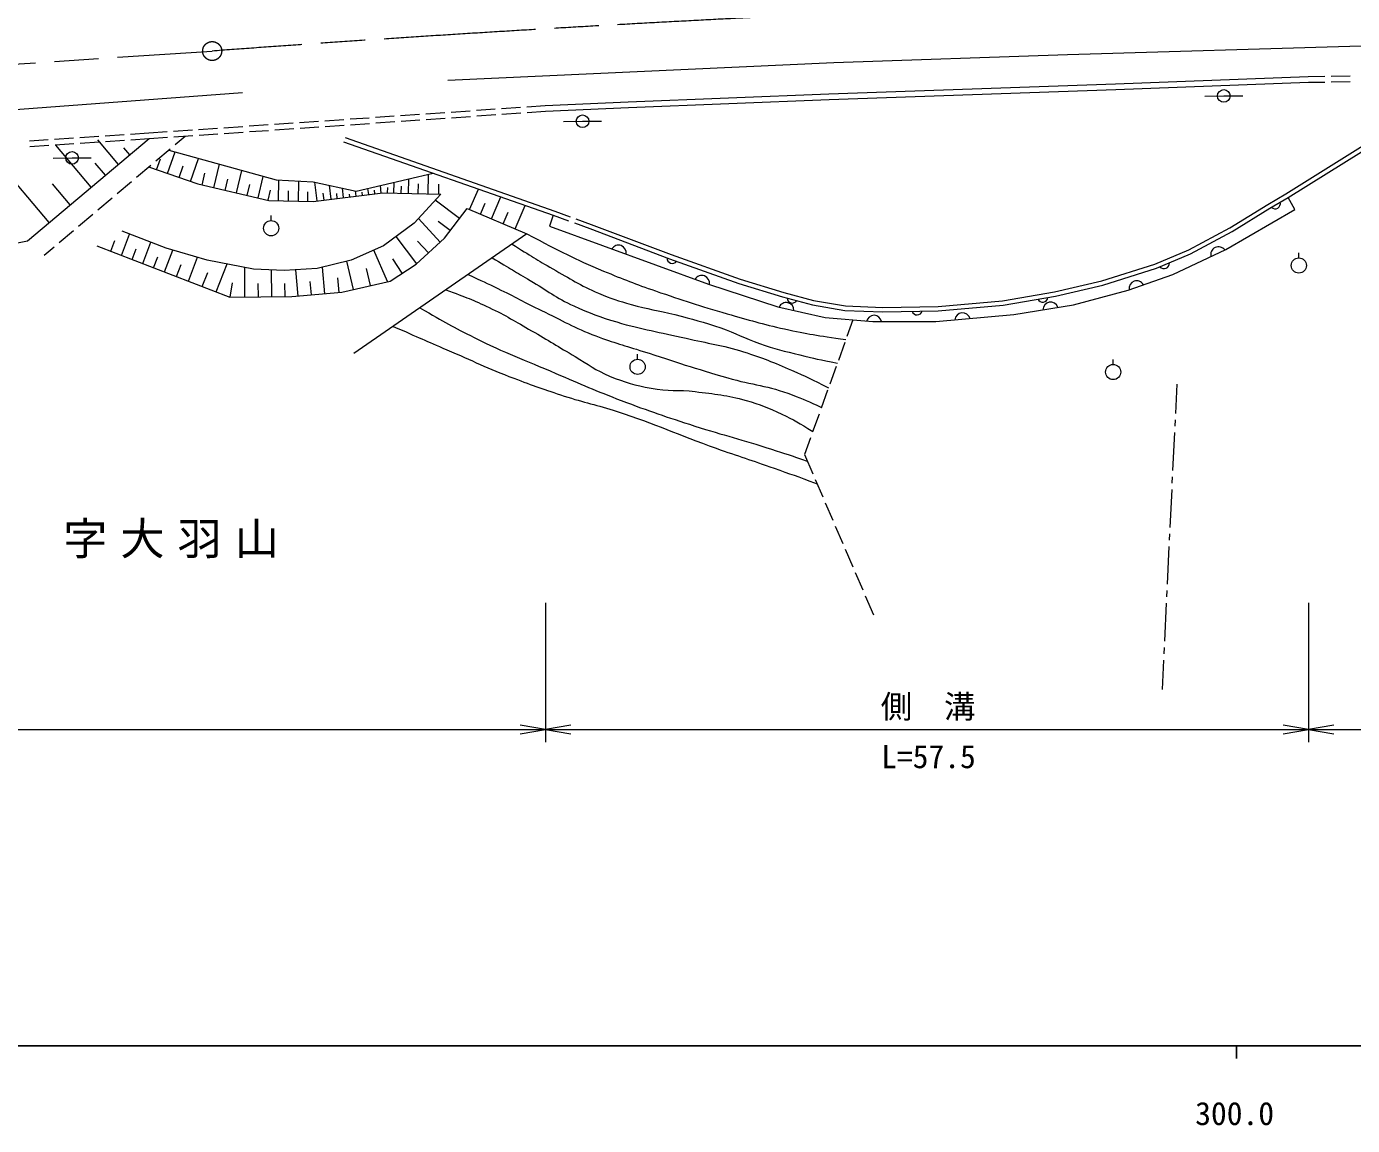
# Model space of a CAD drawing. Units: millimetres, scale not verified. Extents: x 40000 to 680000, y 20000 to 380000.
# Drawn here: x 272357 to 377158, y 198715 to 285545 of the extents above; entities that cross this region are included whole.
import ezdxf
from ezdxf.enums import TextEntityAlignment as Align

# ---------------------------------------------------------------- set-up
doc = ezdxf.new("R2010")
doc.units = ezdxf.units.MM
doc.header["$LTSCALE"] = 1000
doc.linetypes.add('CHAIN', pattern=[18.5, 12, -1.5, 3.5, -1.5])
for name, color, linetype, lineweight in [('M-BMK', 2, 'CHAIN', 13), ('M-BMK-HTXT', 7, 'Continuous', 13), ('M-STR-HTXT', 7, 'Continuous', 13), ('M-TTL-BAND', 7, 'Continuous', 25), ('M-WORK', 1, 'Continuous', 13)]:
    doc.layers.add(name, color=color, linetype=linetype, lineweight=lineweight)
doc.styles.add('ＭＳ ゴシック', font='')
doc.styles.get('ＭＳ ゴシック').set_extended_font_data('MS Gothic')

# ---------------------------------------------------------------- blocks, each defined once
blk = doc.blocks.new('open_arrow')
at = {"color": 0, "linetype": 'Continuous', "lineweight": -2}
blk.add_lwpolyline([(7.5, 1.25), (0, 0), (7.5, -1.25)], dxfattribs=at)

msp = doc.modelspace()

# ---------------------------------------------------------------- linework, layer by layer
at = {"layer": 'M-BMK'}
msp.add_line((187247, 277041), (287031, 283607), dxfattribs=at)
msp.add_circle((287031, 283607), 750, dxfattribs=at)
msp.add_arc((419593, -1511505), 1800000, 91.05257, 94.22339, dxfattribs=at)
at = {"layer": 'M-BMK-HTXT'}
for p, q in [((363184, 254960), (363296, 257291)), ((363136, 253961), (363160, 254461)), ((362967, 250465), (363112, 253462)), ((362919, 249466), (362943, 249966)), ((362750, 245970), (362895, 248967)), ((362702, 244972), (362726, 245471)), ((362534, 241476), (362678, 244472)), ((362486, 240477), (362510, 240976)), ((362317, 236981), (362462, 239977)), ((362269, 235982), (362293, 236481)), ((362133, 233151), (362245, 235483))]:
    msp.add_line(p, q, dxfattribs=at)
at = {"layer": 'M-STR-HTXT'}
for p, q in [((313384, 240000), (313384, 229000)), ((313384, 240000), (313384, 229000)), ((373682, 240000), (373682, 229000)), ((373682, 240000), (373682, 229000)), ((193928, 230000), (313384, 230000)), ((313384, 230000), (373682, 230000)), ((373682, 230000), (567490, 230000))]:
    msp.add_line(p, q, dxfattribs=at)
at = {"layer": 'M-TTL-BAND'}
for p, q in [((40000, 205000), (579000, 205000)), ((368000, 205000), (368000, 204000))]:
    msp.add_line(p, q, dxfattribs=at)
at = {"layer": 'M-WORK'}
for p, q in [((354623, 283342), (377843, 284028)), ((336152, 282709), (354623, 283342)), ((305668, 281310), (336152, 282709)), ((335775, 280219), (358432, 281028)), ((358432, 281028), (373666, 281591)), ((358448, 280578), (373682, 281141)), ((371893, 272332), (386312, 281349)), ((372074, 272033), (386990, 281360)), ((373666, 281591), (374966, 281612)), ((373673, 281141), (374971, 281162)), ((375466, 281620), (376965, 281645)), ((375471, 281170), (376971, 281195)), ((234759, 276288), (289423, 280325)), ((319908, 279585), (335775, 280219)), ((335792, 279769), (358448, 280578)), ((365488, 280052), (366988, 280065)), ((366988, 280065), (368488, 280078)), ((305914, 278790), (307411, 278893)), ((307910, 278927), (309406, 279031)), ((309905, 279065), (311401, 279168)), ((311900, 279203), (313353, 279303)), ((311931, 278754), (313384, 278854)), ((313353, 279303), (319908, 279585)), ((313373, 278853), (319927, 279136)), ((319927, 279136), (335792, 279769)), ((289952, 277689), (291449, 277792)), ((291947, 277826), (293444, 277930)), ((293943, 277964), (295439, 278067)), ((295938, 278102), (297434, 278205)), ((295969, 277653), (297465, 277756)), ((297933, 278239), (299430, 278342)), ((297964, 277790), (299460, 277894)), ((299929, 278377), (301425, 278480)), ((299959, 277928), (301456, 278031)), ((301924, 278514), (303420, 278618)), ((301955, 278066), (303451, 278169)), ((303919, 278652), (305415, 278755)), ((303950, 278203), (305446, 278306)), ((305945, 278341), (307442, 278444)), ((307940, 278478), (309437, 278582)), ((309936, 278616), (311432, 278719)), ((314801, 278042), (316301, 278055)), ((316301, 278055), (317801, 278068)), ((272425, 268610), (282045, 276692)), ((274577, 276642), (276074, 276742)), ((276573, 276776), (278070, 276876)), ((278568, 276910), (280065, 277010)), ((280564, 277044), (282014, 277141)), ((280595, 276595), (282045, 276692)), ((282014, 277141), (283468, 277241)), ((282045, 276692), (283498, 276792)), ((283966, 277276), (285463, 277379)), ((283997, 276827), (285494, 276930)), ((284101, 276215), (284899, 276889)), ((285962, 277413), (287458, 277517)), ((285992, 276964), (287489, 277068)), ((287957, 277551), (289453, 277654)), ((287988, 277102), (289484, 277205)), ((289983, 277240), (291479, 277343)), ((291978, 277377), (293475, 277481)), ((293974, 277515), (295470, 277618)), ((297536, 276773), (314108, 270959)), ((274138, 270049), (269299, 275809)), ((272582, 276508), (274079, 276608)), ((272613, 276059), (274109, 276159)), ((274608, 276193), (276105, 276293)), ((277470, 272849), (274671, 276181)), ((276604, 276327), (278100, 276427)), ((279618, 274654), (277999, 276582)), ((278599, 276461), (280096, 276561)), ((280521, 275412), (280053, 275970)), ((282573, 274924), (283719, 275892)), ((283499, 273931), (284093, 275649)), ((283595, 275788), (292082, 273421)), ((297420, 276443), (313992, 270629)), ((274460, 275157), (275960, 275170)), ((275960, 275170), (277460, 275183)), ((278596, 273795), (277786, 274759)), ((281045, 273634), (282191, 274602)), ((282640, 274228), (282937, 275087)), ((285328, 273299), (285961, 275128)), ((287173, 272808), (287604, 274670)), ((282008, 274447), (285891, 273104)), ((284414, 273615), (284730, 274530)), ((286242, 273023), (286457, 273954)), ((288956, 272396), (289368, 274178)), ((290662, 272001), (291057, 273707)), ((298415, 272542), (304506, 273957)), ((304100, 272318), (304136, 273871)), ((275804, 271449), (274404, 273115)), ((279517, 272344), (280663, 273311)), ((285891, 273104), (291520, 271803)), ((288065, 272602), (288271, 273493)), ((289809, 272198), (290006, 273051)), ((291453, 271818), (291636, 272609)), ((292082, 273421), (295003, 273280)), ((292263, 271788), (292295, 273411)), ((293052, 271772), (293068, 272561)), ((293842, 271756), (293873, 273335)), ((294585, 271741), (294600, 272485)), ((295003, 273280), (298415, 272542)), ((295327, 271772), (295148, 273249)), ((296424, 271904), (296291, 273001)), ((297417, 272024), (297326, 272777)), ((298409, 272145), (298360, 272553)), ((299402, 272265), (299343, 272757)), ((299899, 272325), (299862, 272625)), ((300395, 272385), (300322, 272985)), ((300894, 272392), (300904, 272821)), ((301394, 272381), (301414, 273238)), ((301971, 272367), (301984, 272944)), ((302547, 272354), (302574, 273508)), ((303324, 272336), (303342, 273112)), ((304944, 272299), (304932, 273099)), ((307377, 271084), (308067, 272707)), ((277989, 271053), (279135, 272021)), ((291520, 271803), (295003, 271732)), ((295003, 271732), (300526, 272401)), ((295875, 271838), (295809, 272386)), ((296920, 271964), (296875, 272341)), ((297913, 272085), (297888, 272289)), ((298906, 272205), (298876, 272451)), ((300526, 272401), (305100, 272295)), ((305100, 272295), (302989, 270008)), ((306570, 270374), (304665, 271824)), ((308245, 270715), (308614, 271583)), ((309113, 270345), (309851, 272082)), ((367468, 269642), (370454, 271488)), ((370454, 271488), (371893, 272332)), ((370635, 271188), (372074, 272033)), ((372595, 271095), (372074, 272033)), ((276461, 269763), (277607, 270730)), ((291690, 270206), (291690, 270606)), ((305063, 268520), (303341, 270390)), ((305381, 268812), (307175, 271169)), ((307175, 271169), (311890, 269164)), ((310041, 269950), (310436, 270879)), ((310969, 269556), (311759, 271412)), ((313988, 270630), (313694, 269766)), ((313988, 270630), (315195, 270192)), ((314108, 270959), (315314, 270521)), ((367142, 267928), (372595, 271095)), ((367643, 269339), (370635, 271188)), ((274933, 268472), (276079, 269440)), ((283393, 268038), (279910, 269375)), ((302989, 270008), (300561, 268214)), ((305845, 269421), (304892, 270146)), ((313694, 269766), (326261, 265184)), ((315665, 270022), (316871, 269584)), ((315784, 270351), (316991, 269913)), ((316867, 269585), (323176, 267197)), ((316991, 269913), (323297, 267526)), ((364215, 267891), (367468, 269642)), ((364366, 267575), (367643, 269339)), ((268977, 267907), (272425, 268610)), ((279011, 267789), (279334, 268630)), ((279853, 267465), (280500, 269149)), ((281537, 266817), (282185, 268502)), ((311890, 269164), (298239, 259700)), ((303193, 266798), (301576, 268964)), ((303165, 266772), (305381, 268812)), ((304128, 267659), (303267, 268594)), ((273753, 267475), (274551, 268150)), ((277904, 268214), (288424, 264168)), ((280695, 267141), (281019, 267983)), ((282402, 266484), (282734, 267349)), ((283266, 266152), (283930, 267880)), ((286629, 267088), (283393, 268038)), ((285148, 265428), (285872, 267311)), ((300561, 268214), (298028, 267088)), ((300883, 265387), (299813, 267882)), ((323297, 267526), (328754, 265571)), ((361542, 266781), (364215, 267891)), ((361662, 266452), (364366, 267575)), ((362956, 265958), (367142, 267928)), ((372919, 267263), (372919, 267663)), ((284207, 265790), (284569, 266731)), ((290288, 266385), (286629, 267088)), ((287354, 264580), (288203, 266786)), ((289618, 264177), (289601, 266517)), ((292716, 266279), (290288, 266385)), ((291748, 264192), (291732, 266322)), ((295319, 266420), (292716, 266279)), ((293834, 264250), (293650, 266330)), ((298028, 267088), (295319, 266420)), ((295923, 264434), (295738, 266523)), ((298190, 264764), (297672, 267000)), ((299536, 265075), (299224, 266422)), ((301089, 265435), (303165, 266772)), ((302054, 266056), (301318, 267199)), ((323176, 267197), (328644, 265239)), ((357335, 265452), (361542, 266781)), ((357428, 265114), (361662, 266452)), ((286251, 265004), (286676, 266107)), ((288448, 264168), (288635, 265302)), ((290683, 264185), (290675, 265249)), ((292792, 264200), (292784, 265244)), ((294878, 264342), (294786, 265386)), ((297066, 264536), (296965, 265679)), ((297289, 264555), (301089, 265435)), ((326261, 265184), (331750, 263390)), ((328644, 265239), (332114, 264187)), ((328754, 265571), (332210, 264524)), ((353614, 264592), (357335, 265452)), ((359438, 264727), (362956, 265958)), ((288424, 264168), (293314, 264203)), ((293314, 264203), (297289, 264555)), ((332114, 264187), (334481, 263556)), ((332210, 264524), (334555, 263898)), ((349502, 263873), (353614, 264592)), ((349547, 263525), (353684, 264249)), ((353684, 264249), (357428, 265114)), ((355110, 263566), (359438, 264727)), ((331750, 263390), (335479, 262546)), ((334481, 263556), (337043, 263117)), ((334555, 263898), (337079, 263466)), ((337043, 263117), (340031, 263007)), ((337079, 263466), (340034, 263357)), ((340031, 263007), (344422, 263085)), ((340034, 263357), (344404, 263435)), ((344404, 263435), (349502, 263873)), ((344422, 263085), (349547, 263525)), ((350396, 262792), (355110, 263566)), ((335479, 262546), (339243, 262229)), ((337673, 262361), (337199, 261043)), ((339243, 262229), (344239, 262229)), ((344239, 262229), (350396, 262792)), ((337030, 260573), (336522, 259161)), ((320656, 259256), (320656, 259656)), ((358240, 258847), (358240, 259247)), ((336353, 258691), (335845, 257280)), ((335675, 256809), (335167, 255398)), ((334998, 254927), (334490, 253516)), ((334321, 253045), (333847, 251728)), ((333847, 251728), (334498, 250214)), ((334695, 249755), (335287, 248376)), ((335485, 247917), (336077, 246539)), ((336275, 246080), (336867, 244702)), ((337065, 244242), (337657, 242864)), ((337855, 242405), (338447, 241027)), ((338644, 240567), (339295, 239054))]:
    msp.add_line(p, q, dxfattribs=at)
for centre, radius in [((366988, 280065), 500), ((316301, 278055), 500), ((275960, 275170), 500), ((291690, 269606), 600), ((372919, 266663), 600), ((320656, 258656), 600), ((358240, 258247), 600)]:
    msp.add_circle(centre, radius, dxfattribs=at)
for centre, radius, start, end in [((371041, 271561), 417, 226.67129, 14.15088), ((319151, 267659), 610, 350.35998, 149.58226), ((323399, 267241), 417, 176.5544, 324.03399), ((366561, 267533), 610, 35.58998, 194.81227), ((362269, 266830), 417, 218.80866, 6.28825), ((325727, 265262), 610, 350.35998, 149.58226), ((360097, 264841), 610, 29.6789, 188.90119), ((352667, 264190), 417, 206.18117, 353.66076), ((332406, 263129), 610, 357.63133, 156.85361), ((332881, 264113), 417, 182.05281, 329.5324), ((342752, 263172), 417, 197.28506, 344.76466), ((353293, 263156), 610, 19.71245, 178.93473), ((339340, 262119), 610, 10.38886, 169.61114), ((346341, 262311), 610, 15.61281, 174.83509)]:
    msp.add_arc(centre, radius, start, end, dxfattribs=at)
for points, knots in [([(310731, 268361), (312255, 267399), (312671, 267140), (313946, 266409), (315340, 265611), (316095, 265101), (317573, 264471), (318554, 264052), (319127, 263869), (320153, 263579), (321481, 263204), (322259, 263130), (323593, 262782), (325020, 262409), (325826, 262212), (327221, 261734), (328447, 261314), (329076, 260923), (330301, 260499), (331520, 260077), (332224, 259902), (333475, 259592), (334628, 259307), (335022, 259229), (336447, 258955)], [0, 0, 0, 0, 1, 1, 1, 2, 2, 2, 3, 3, 3, 4, 4, 4, 5, 5, 5, 6, 6, 6, 7, 7, 7, 8, 8, 8, 8]), ([(311890, 269164), (314737, 267691), (315534, 267240), (317968, 266226), (319553, 265566), (320450, 265214), (322073, 264654), (324264, 263899), (325498, 263490), (327725, 262848), (329491, 262340), (330480, 262047), (332275, 261652), (334149, 261240), (334807, 261147), (337115, 260810)], [0, 0, 0, 0, 1, 1, 1, 2, 2, 2, 3, 3, 3, 4, 4, 4, 5, 5, 5, 5]), ([(309166, 267276), (310623, 266398), (310993, 266175), (312170, 265479), (313511, 264685), (314197, 264115), (315615, 263467), (316902, 262879), (317652, 262602), (319008, 262201), (321113, 261577), (322344, 261422), (324481, 260919), (326259, 260500), (327290, 260393), (329031, 259840), (330545, 259358), (331375, 259023), (332830, 258385), (333985, 257880), (334375, 257692), (335743, 256997)], [0, 0, 0, 0, 1, 1, 1, 2, 2, 2, 3, 3, 3, 4, 4, 4, 5, 5, 5, 6, 6, 6, 7, 7, 7, 7]), ([(307260, 265954), (308401, 265426), (308696, 265285), (309611, 264843), (310965, 264189), (311698, 263770), (313051, 263113), (314724, 262300), (315627, 261758), (317366, 261096), (318796, 260552), (319630, 260341), (321088, 259876), (323697, 259043), (325148, 258540), (327780, 257781), (329755, 257211), (330951, 257183), (332869, 256444), (333789, 256090), (334130, 255961), (335184, 255445)], [0, 0, 0, 0, 1, 1, 1, 2, 2, 2, 3, 3, 3, 4, 4, 4, 5, 5, 5, 6, 6, 6, 7, 7, 7, 7]), ([(305507, 264739), (307139, 264137), (307620, 263957), (308923, 263340), (310271, 262701), (310978, 262246), (312277, 261510), (313638, 260738), (314371, 260255), (315724, 259470), (316782, 258856), (317316, 258390), (318445, 257922), (319680, 257410), (320416, 257210), (321729, 256960), (323064, 256706), (323850, 256864), (325200, 256702), (326788, 256512), (327691, 256420), (329234, 255998), (330370, 255688), (330984, 255422), (332049, 254919), (333041, 254451), (333388, 254243), (334504, 253555)], [0, 0, 0, 0, 1, 1, 1, 2, 2, 2, 3, 3, 3, 4, 4, 4, 5, 5, 5, 6, 6, 6, 7, 7, 7, 8, 8, 8, 9, 9, 9, 9]), ([(303449, 263312), (305461, 262146), (306043, 261834), (307750, 260971), (310206, 259729), (311667, 259209), (314200, 258133), (316207, 257280), (317319, 256769), (319360, 255998), (321609, 255149), (322887, 254716), (325176, 253981), (327528, 253227), (328878, 252912), (331228, 252152), (332340, 251792), (332699, 251678), (334069, 251212)], [0, 0, 0, 0, 1, 1, 1, 2, 2, 2, 3, 3, 3, 4, 4, 4, 5, 5, 5, 6, 6, 6, 6]), ([(301345, 261854), (303395, 260951), (303916, 260723), (305569, 260009), (307634, 259117), (308770, 258567), (310869, 257757), (312410, 257163), (313286, 256860), (314857, 256350), (316472, 255826), (317416, 255657), (319031, 255131), (322135, 254119), (323791, 253318), (326865, 252222), (328645, 251588), (329658, 251282), (331439, 250651), (332769, 250179), (333192, 250027), (334837, 249424)], [0, 0, 0, 0, 1, 1, 1, 2, 2, 2, 3, 3, 3, 4, 4, 4, 5, 5, 5, 6, 6, 6, 7, 7, 7, 7])]:
    msp.add_open_spline(points, degree=3, knots=knots, dxfattribs=at)

# ---------------------------------------------------------------- block references
at = {"layer": 'M-STR-HTXT', "xscale": 267, "yscale": 267, "rotation": 180}
for p in [(313384, 230000), (373682, 230000)]:
    msp.add_blockref('open_arrow', p, dxfattribs=at)
at = {"layer": 'M-STR-HTXT', "xscale": 267, "yscale": 267}
for p in [(313384, 230000), (373682, 230000)]:
    msp.add_blockref('open_arrow', p, dxfattribs=at)

# ---------------------------------------------------------------- texts
at = {"layer": 'M-BMK-HTXT', "insert": (284283, 244943), "char_height": 2566, "attachment_point": 5, "style": 'ＭＳ ゴシック'}
msp.add_mtext('\\T1.29;字大羽山', dxfattribs=at)
at = {"layer": 'M-STR-HTXT', "style": 'ＭＳ ゴシック'}
msp.add_text('側\u3000溝', height=1833, dxfattribs=at).set_placement((343618, 231813), align=Align.MIDDLE_CENTER)
msp.add_text('L=57.5', height=1833, dxfattribs=at).set_placement((343644, 226395), align=Align.BOTTOM_CENTER)
at = {"layer": 'M-TTL-BAND', "style": 'ＭＳ ゴシック'}
msp.add_text('300.0', height=1833, dxfattribs=at).set_placement((367844, 198195), align=Align.BOTTOM_CENTER)

doc.saveas('drawing.dxf')
